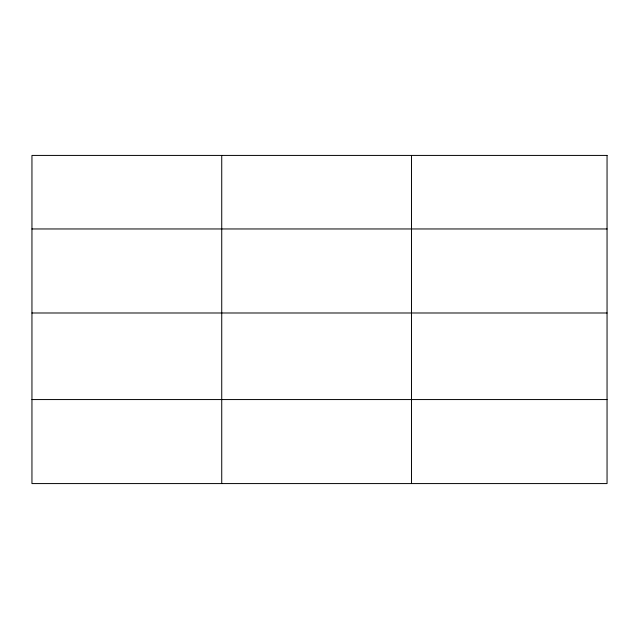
<?xml version="1.0" encoding="UTF-8"?>
<svg xmlns="http://www.w3.org/2000/svg" width="639" height="639" viewBox="0 0 639 639"><rect width="100%" height="100%" fill="white"/><g stroke="black" fill="none" stroke-linecap="round" stroke-linejoin="round"><path stroke-width="0.96" d="M31.95 228.962L607.05 228.962M31.95 312.99L607.05 312.99M31.95 399.559L607.05 399.559M411.516 155.421L411.516 483.579M221.733 155.421L221.733 483.579M607.05 155.421L31.95 155.421L31.95 483.579L607.05 483.579L607.05 155.421"/></g></svg>
